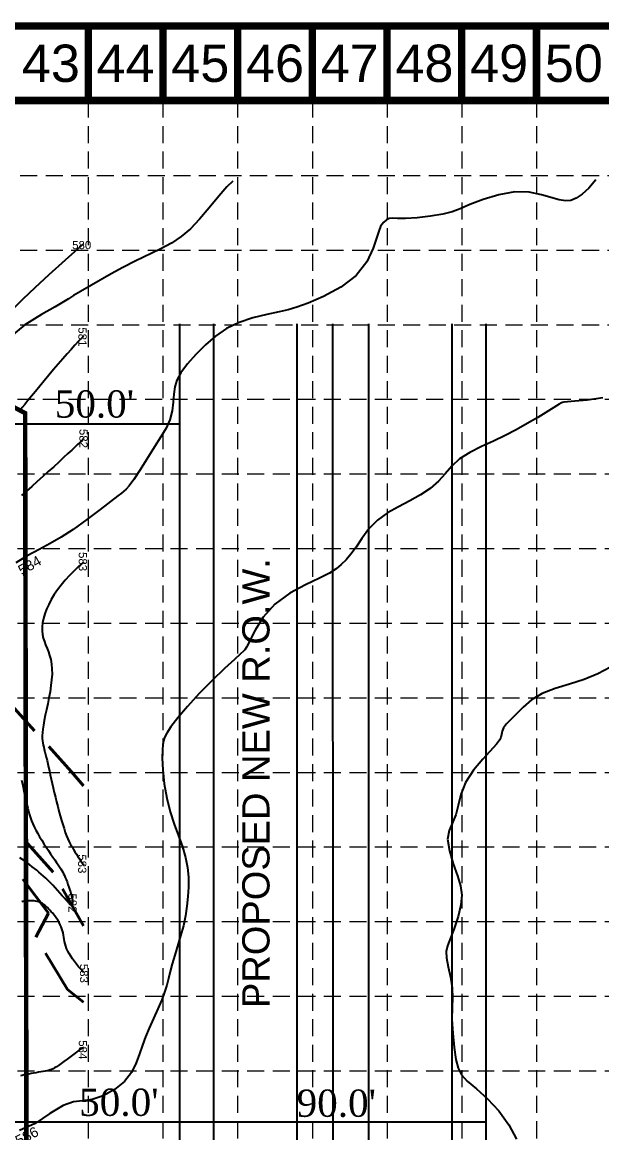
# Model space of a CAD drawing. Header units: inches. Extents: x 638 to 17512, y -393 to 10164.
# Drawn here: x 12002 to 14044, y 6247 to 10164 of the extents above; entities that cross this region are included whole.
import ezdxf
from ezdxf.enums import TextEntityAlignment as Align

# ---------------------------------------------------------------- set-up
doc = ezdxf.new("R2010")
doc.units = ezdxf.units.IN
doc.header["$LTSCALE"] = 600
doc.header["$MEASUREMENT"] = 0
for name, pattern in [('DASHED', [0.75, 0.5, -0.25]), ('HIDDEN', [0.375, 0.25, -0.125]), ('SHORT_DIM_LINE', [200, 100, 100])]:
    doc.linetypes.add(name, pattern=pattern)
for name, color, linetype in [('BASE', 7, 'Continuous'), ('Contour Lines Existing', 8, 'Continuous'), ('EC', 8, 'Continuous'), ('GRID', 254, 'HIDDEN'), ('LIMITS', 1, 'DASHED'), ('NEW - TEXT 2', 1, 'Continuous'), ('s ROW NOTES', 7, 'SHORT_DIM_LINE'), ('s S-CURB', 7, 'Continuous'), ('s S-ROW', 7, 'Continuous')]:
    doc.layers.add(name, color=color, linetype=linetype)
doc.layers.add('Contour Lines Flow', color=4, linetype='HIDDEN', lineweight=40)
doc.styles.get("Standard").update_dxf_attribs({"font": 'ARIAL.TTF'})
doc.styles.add('TITLES', font='TIMES.TTF')

msp = doc.modelspace()

# ---------------------------------------------------------------- linework, layer by layer
at = {"layer": 'BASE', "const_width": 26.3}
for points in [[(651.2, -379.4), (17499.2, -379.4), (17499.2, 10150.6), (651.2, 10150.6)], [(913.9, -116.2), (17236.7, -116.7), (17236.4, 9887.5), (917.2, 9887.8)]]:
    msp.add_lwpolyline(points, close=True, dxfattribs=at)
for points in [[(12234.2, 9887.4), (12234.2, 10150.6)], [(12497.5, 9887.4), (12497.5, 10150.6)], [(12760.7, 9887.4), (12760.7, 10150.6)], [(13024, 9887.4), (13024, 10150.6)], [(13287.2, 9887.4), (13287.2, 10150.6)], [(13550.5, 9887.4), (13550.5, 10150.6)], [(13813.7, 9887.4), (13813.7, 10150.6)]]:
    msp.add_lwpolyline(points, dxfattribs=at)
at = {"layer": 'Contour Lines Existing'}
for p, q in [((12218, 9382), (12152.6, 9324.3)), ((12152.6, 9324.3), (12095.7, 9272.9)), ((12095.7, 9272.9), (12046.6, 9227.2)), ((12046.6, 9227.2), (12004.3, 9186.8)), ((12004.3, 9186.8), (11967.9, 9151.1)), ((12212.4, 9050.9), (12200, 9038.3)), ((12218, 9056.4), (12212.4, 9050.9)), ((12173.8, 9010), (12159.5, 8994)), ((12187.2, 9024.7), (12173.8, 9010)), ((12200, 9038.3), (12187.2, 9024.7)), ((12144.3, 8976.5), (12128.3, 8957.8)), ((12159.5, 8994), (12144.3, 8976.5)), ((12112, 8938.5), (12095.5, 8918.8)), ((12128.3, 8957.8), (12112, 8938.5)), ((12079.2, 8899.1), (12063.4, 8880)), ((12095.5, 8918.8), (12079.2, 8899.1)), ((12048.4, 8861.6), (12034.4, 8844.5)), ((12063.4, 8880), (12048.4, 8861.6)), ((12011, 8815.7), (12001.9, 8804.6)), ((12021.8, 8829.1), (12011, 8815.7)), ((12034.4, 8844.5), (12021.8, 8829.1)), ((12001.9, 8804.6), (11994.3, 8795.4)), ((12187.4, 8665.1), (12176.1, 8654.7)), ((12196.9, 8674), (12187.4, 8665.1)), ((12205.1, 8681.7), (12196.9, 8674)), ((12212.6, 8688.7), (12205.1, 8681.7)), ((12218, 8693.9), (12212.6, 8688.7)), ((12147.4, 8628.2), (12130.5, 8612.7)), ((12162.7, 8642.3), (12147.4, 8628.2)), ((12176.1, 8654.7), (12162.7, 8642.3)), ((12093.5, 8579.1), (12074.1, 8561.5)), ((12112.4, 8596.2), (12093.5, 8579.1)), ((12130.5, 8612.7), (12112.4, 8596.2)), ((12054.6, 8544), (12035.4, 8526.8)), ((12074.1, 8561.5), (12054.6, 8544)), ((12016.9, 8510.3), (11999.3, 8494.9)), ((12035.4, 8526.8), (12016.9, 8510.3)), ((12183.4, 8228), (12167.8, 8211.9)), ((12199.6, 8243.6), (12183.4, 8228)), ((12216, 8258.8), (12199.6, 8243.6)), ((12218, 8260.6), (12216, 8258.8)), ((12152.8, 8195.6), (12138.8, 8178.9)), ((12167.8, 8211.9), (12152.8, 8195.6)), ((12126, 8162), (12114.4, 8144.9)), ((12138.8, 8178.9), (12126, 8162)), ((12095.1, 8110.7), (12087.4, 8093.9)), ((12104.1, 8127.8), (12095.1, 8110.7)), ((12114.4, 8144.9), (12104.1, 8127.8)), ((12081.2, 8077.3), (12076.4, 8061.3)), ((12087.4, 8093.9), (12081.2, 8077.3)), ((12071.5, 8031), (12071.4, 8017)), ((12073.2, 8045.8), (12071.5, 8031)), ((12076.4, 8061.3), (12073.2, 8045.8)), ((12071.4, 8017), (12072.9, 8003.9)), ((12072.9, 8003.9), (12075.7, 7991.4)), ((12075.7, 7991.4), (12079.6, 7979.4)), ((12079.6, 7979.4), (12084, 7967.4)), ((12084, 7967.4), (12088.9, 7955.4)), ((12088.9, 7955.4), (12093.7, 7942.9)), ((12093.7, 7942.9), (12098.2, 7929.7)), ((12098.2, 7929.7), (12102.1, 7915.6)), ((12102.1, 7915.6), (12104.9, 7900.2)), ((12104.9, 7900.2), (12106.5, 7883.4)), ((12106.5, 7883.4), (12106.6, 7864.9)), ((12105.3, 7845), (12102.9, 7824.1)), ((12106.6, 7864.9), (12105.3, 7845)), ((12099.6, 7802.7), (12095.7, 7781.2)), ((12102.9, 7824.1), (12099.6, 7802.7)), ((12091.4, 7759.8), (12087.1, 7739.1)), ((12095.7, 7781.2), (12091.4, 7759.8)), ((12082.9, 7719.5), (12079.2, 7701.3)), ((12087.1, 7739.1), (12082.9, 7719.5)), ((12076.1, 7684.9), (12073.9, 7670.6)), ((12079.2, 7701.3), (12076.1, 7684.9)), ((12072.5, 7658.3), (12071.9, 7647.5)), ((12071.9, 7647.5), (12071.9, 7638.1)), ((12071.9, 7638.1), (12072.6, 7629.6)), ((12073.9, 7670.6), (12072.5, 7658.3)), ((12072.6, 7629.6), (12073.7, 7621.8)), ((12073.7, 7621.8), (12075.3, 7614.3)), ((12075.3, 7614.3), (12077.2, 7606.8)), ((12077.2, 7606.8), (12079.3, 7599.1)), ((12079.3, 7599.1), (12081.6, 7590.7)), ((12081.6, 7590.7), (12084, 7581.5)), ((12084, 7581.5), (12086.5, 7571.4)), ((12086.5, 7571.4), (12089, 7560.5)), ((12089, 7560.5), (12091.7, 7548.7)), ((12091.7, 7548.7), (12094.5, 7536.2)), ((12094.5, 7536.2), (12097.4, 7523)), ((12097.4, 7523), (12100.5, 7509.1)), ((11999.4, 7491.1), (12003.5, 7471.5)), ((12100.5, 7509.1), (12103.7, 7494.6)), ((12103.7, 7494.6), (12107.1, 7479.4)), ((12003.5, 7471.5), (12007.4, 7452.8)), ((12007.4, 7452.8), (12011.1, 7435.5)), ((12107.1, 7479.4), (12110.6, 7463.7)), ((12110.6, 7463.7), (12114.4, 7447.5)), ((12114.4, 7447.5), (12118.3, 7431)), ((12011.1, 7435.5), (12014.5, 7419.6)), ((12014.5, 7419.6), (12017.7, 7405.2)), ((12017.7, 7405.2), (12020.9, 7392)), ((12118.3, 7431), (12122.3, 7414.2)), ((12122.3, 7414.2), (12126.5, 7397.5)), ((12020.9, 7392), (12024.1, 7379.8)), ((12024.1, 7379.8), (12027.4, 7368.4)), ((12027.4, 7368.4), (12030.9, 7357.4)), ((12126.5, 7397.5), (12130.8, 7380.9)), ((12130.8, 7380.9), (12135.2, 7364.7)), ((12135.2, 7364.7), (12139.7, 7348.9)), ((12030.9, 7357.4), (12034.8, 7346.8)), ((12034.8, 7346.8), (12039.2, 7336.3)), ((12039.2, 7336.3), (12044.1, 7325.6)), ((12044.1, 7325.6), (12049.7, 7314.5)), ((12139.7, 7348.9), (12144.3, 7333.9)), ((12144.3, 7333.9), (12148.8, 7319.7)), ((12049.7, 7314.5), (12056, 7302.9)), ((12056, 7302.9), (12063, 7290.9)), ((12063, 7290.9), (12070.4, 7278.6)), ((12148.8, 7319.7), (12153.4, 7306.5)), ((12153.4, 7306.5), (12158, 7294.4)), ((12158, 7294.4), (12162.7, 7283.4)), ((12070.4, 7278.6), (12078.2, 7266.2)), ((12078.2, 7266.2), (12086.1, 7254)), ((12086.1, 7254), (12094, 7242)), ((12162.7, 7283.4), (12167.4, 7273.2)), ((12167.4, 7273.2), (12172.1, 7263.8)), ((12172.1, 7263.8), (12177, 7254.9)), ((12177, 7254.9), (12182, 7246.4)), ((12182, 7246.4), (12187.1, 7238.1)), ((12003.1, 7211.1), (11993.1, 7216.7)), ((12012.1, 7205), (12003.1, 7211.1)), ((12094, 7242), (12101.7, 7230.4)), ((12101.7, 7230.4), (12109.1, 7219.5)), ((12109.1, 7219.5), (12116.1, 7209.3)), ((12116.1, 7209.3), (12122.4, 7200.1)), ((12187.1, 7238.1), (12192.4, 7229.9)), ((12192.4, 7229.9), (12197.9, 7221.6)), ((12197.9, 7221.6), (12203.6, 7213)), ((12203.6, 7213), (12209.6, 7204.1)), ((12020.6, 7198.6), (12012.1, 7205)), ((12028.7, 7192), (12020.6, 7198.6)), ((12036.7, 7185.5), (12028.7, 7192)), ((12044.6, 7179.1), (12036.7, 7185.5)), ((12052.5, 7172.6), (12044.6, 7179.1)), ((12060.4, 7166), (12052.5, 7172.6)), ((12122.4, 7200.1), (12127.9, 7192)), ((12127.9, 7192), (12132.8, 7184.7)), ((12132.8, 7184.7), (12137.1, 7178.1)), ((12137.1, 7178.1), (12140.9, 7172)), ((12140.9, 7172), (12144.4, 7166.1)), ((12209.6, 7204.1), (12215.8, 7194.6)), ((12215.8, 7194.6), (12218, 7191.2)), ((12068.4, 7159.2), (12060.4, 7166)), ((12076.3, 7152.2), (12068.4, 7159.2)), ((12084.4, 7144.8), (12076.3, 7152.2)), ((12092.5, 7137.1), (12084.4, 7144.8)), ((12100.8, 7128.9), (12092.5, 7137.1)), ((12109.2, 7120.1), (12100.8, 7128.9)), ((12144.4, 7166.1), (12147.5, 7160.3)), ((12147.5, 7160.3), (12150.5, 7154.2)), ((12150.5, 7154.2), (12153.4, 7147.6)), ((12153.4, 7147.6), (12156.4, 7140.4)), ((12156.4, 7140.4), (12159.5, 7132.3)), ((12159.5, 7132.3), (12162.8, 7123.2)), ((12117.7, 7110.8), (12109.2, 7120.1)), ((12126.2, 7101.2), (12117.7, 7110.8)), ((12134.6, 7091.6), (12126.2, 7101.2)), ((12142.7, 7082.4), (12134.6, 7091.6)), ((12162.8, 7123.2), (12166.2, 7113.4)), ((12166.2, 7113.4), (12169.4, 7103.2)), ((12169.4, 7103.2), (12172.5, 7093)), ((12172.5, 7093), (12175.1, 7083.2)), ((12003.7, 7062.2), (12000, 7061.4)), ((12007.7, 7063), (12003.7, 7062.2)), ((12012.2, 7063.7), (12007.7, 7063)), ((12017, 7064.3), (12012.2, 7063.7)), ((12022.1, 7064.7), (12017, 7064.3)), ((12027.4, 7065), (12022.1, 7064.7)), ((12032.8, 7065.2), (12027.4, 7065)), ((12038.2, 7065.1), (12032.8, 7065.2)), ((12043.6, 7064.7), (12038.2, 7065.1)), ((12048.9, 7064), (12043.6, 7064.7)), ((12054, 7063), (12048.9, 7064)), ((12059, 7061.7), (12054, 7063)), ((12063.7, 7060), (12059, 7061.7)), ((12068.2, 7057.9), (12063.7, 7060)), ((12072.7, 7055.4), (12068.2, 7057.9)), ((12077, 7052.5), (12072.7, 7055.4)), ((12081.4, 7049.2), (12077, 7052.5)), ((12150.4, 7073.9), (12142.7, 7082.4)), ((12157.5, 7066.4), (12150.4, 7073.9)), ((12163.8, 7060.2), (12157.5, 7066.4)), ((12169.2, 7055.7), (12163.8, 7060.2)), ((12173.5, 7053.2), (12169.2, 7055.7)), ((12176.6, 7052.9), (12173.5, 7053.2)), ((12175.1, 7083.2), (12177.2, 7074.1)), ((12178.4, 7055.2), (12176.6, 7052.9)), ((12177.2, 7074.1), (12178.5, 7066.2)), ((12179, 7059.8), (12178.4, 7055.2)), ((12178.5, 7066.2), (12179, 7059.8)), ((12085.7, 7045.5), (12081.4, 7049.2)), ((12090.1, 7041.5), (12085.7, 7045.5)), ((12094.6, 7037), (12090.1, 7041.5)), ((12099.2, 7032), (12094.6, 7037)), ((12104, 7026.7), (12099.2, 7032)), ((12108.9, 7021), (12104, 7026.7)), ((12113.8, 7014.9), (12108.9, 7021)), ((12118.6, 7008.5), (12113.8, 7014.9)), ((12123.3, 7001.9), (12118.6, 7008.5)), ((12127.7, 6995.1), (12123.3, 7001.9)), ((12131.9, 6988.1), (12127.7, 6995.1)), ((12135.6, 6980.9), (12131.9, 6988.1)), ((12138.9, 6973.7), (12135.6, 6980.9)), ((12141.7, 6966.4), (12138.9, 6973.7)), ((12143.8, 6959.1), (12141.7, 6966.4)), ((12145.5, 6951.7), (12143.8, 6959.1)), ((12146.9, 6944.3), (12145.5, 6951.7)), ((12148.2, 6936.8), (12146.9, 6944.3)), ((12149.5, 6929.1), (12148.2, 6936.8)), ((12150.9, 6921.3), (12149.5, 6929.1)), ((12152.8, 6913.3), (12150.9, 6921.3)), ((12155.1, 6905.1), (12152.8, 6913.3)), ((12158.1, 6896.6), (12155.1, 6905.1)), ((12161.9, 6887.9), (12158.1, 6896.6)), ((12166.7, 6878.8), (12161.9, 6887.9)), ((12172.3, 6869.6), (12166.7, 6878.8)), ((12178.6, 6860.2), (12172.3, 6869.6)), ((12185.4, 6850.9), (12178.6, 6860.2)), ((12192.7, 6841.7), (12185.4, 6850.9)), ((12200.1, 6832.7), (12192.7, 6841.7)), ((12207.6, 6824.1), (12200.1, 6832.7)), ((12215.1, 6815.9), (12207.6, 6824.1)), ((12218, 6812.8), (12215.1, 6815.9)), ((12218, 6549.3), (12203.5, 6539.1)), ((12160.4, 6507.1), (12148.7, 6498.2)), ((12173.7, 6517.1), (12160.4, 6507.1)), ((12188.1, 6527.9), (12173.7, 6517.1)), ((12203.5, 6539.1), (12188.1, 6527.9)), ((12075.2, 6463.2), (12067.4, 6461.8)), ((12082.2, 6464.5), (12075.2, 6463.2)), ((12088.5, 6465.7), (12082.2, 6464.5)), ((12094.2, 6467), (12088.5, 6465.7)), ((12099.5, 6468.5), (12094.2, 6467)), ((12104.7, 6470.3), (12099.5, 6468.5)), ((12110.1, 6472.7), (12104.7, 6470.3)), ((12115.9, 6475.8), (12110.1, 6472.7)), ((12122.4, 6479.7), (12115.9, 6475.8)), ((12129.9, 6484.7), (12122.4, 6479.7)), ((12138.5, 6490.8), (12129.9, 6484.7)), ((12148.7, 6498.2), (12138.5, 6490.8)), ((12001.7, 6449.5), (11995.6, 6448)), ((12008.6, 6451), (12001.7, 6449.5)), ((12016.3, 6452.6), (12008.6, 6451)), ((12024.4, 6454.1), (12016.3, 6452.6)), ((12033, 6455.7), (12024.4, 6454.1)), ((12041.8, 6457.3), (12033, 6455.7)), ((12050.5, 6458.9), (12041.8, 6457.3)), ((12059.2, 6460.4), (12050.5, 6458.9)), ((12067.4, 6461.8), (12059.2, 6460.4))]:
    msp.add_line(p, q, dxfattribs=at)
at = {"layer": 'Contour Lines Flow', "color": 35}
for p, q in [((11944.5, 7775.9), (12175.7, 7520.5)), ((12175.7, 7520.5), (12218, 7470.6)), ((12110.3, 7166.2), (11941.3, 7355.3)), ((12094.3, 7021.2), (11948, 7214.7)), ((12218, 6976.5), (12110.3, 7166.2)), ((12049.3, 6936.4), (12094.3, 7021.2)), ((12160.6, 6752.2), (12049.3, 6936.4)), ((12218, 6707.1), (12160.6, 6752.2))]:
    msp.add_line(p, q, dxfattribs=at)
at = {"layer": 'EC', "color": 35}
for p, q in [((12743.4, 9603.5), (12722.5, 9583.1)), ((14023.2, 9608.1), (13998.1, 9578.9)), ((12722.5, 9583.1), (12694.2, 9550.1)), ((13737.4, 9565.2), (13681.3, 9555.4)), ((13788.2, 9564.1), (13737.4, 9565.2)), ((13831.9, 9555.3), (13788.2, 9564.1)), ((13975.1, 9557.2), (13954, 9542.7)), ((13998.1, 9578.9), (13975.1, 9557.2)), ((12694.2, 9550.1), (12660.9, 9509.5)), ((13579.1, 9520.3), (13544.7, 9505.9)), ((13626.1, 9538.4), (13579.1, 9520.3)), ((13681.3, 9555.4), (13626.1, 9538.4)), ((13894.3, 9536.8), (13831.9, 9555.3)), ((13915.5, 9533.3), (13894.3, 9536.8)), ((13934.4, 9535), (13915.5, 9533.3)), ((13954, 9542.7), (13934.4, 9535)), ((12660.9, 9509.5), (12626.5, 9469.2)), ((13440.9, 9479.5), (13393.9, 9474.2)), ((13483.8, 9486.6), (13440.9, 9479.5)), ((13516.2, 9495.2), (13483.8, 9486.6)), ((13544.7, 9505.9), (13516.2, 9495.2)), ((12626.5, 9469.2), (12594.1, 9435.4)), ((13264.1, 9442.7), (13258.9, 9429.8)), ((13269.3, 9450.8), (13264.1, 9442.7)), ((13276.1, 9459), (13269.3, 9450.8)), ((13284.8, 9466.7), (13276.1, 9459)), ((13294.8, 9471.7), (13284.8, 9466.7)), ((13306.7, 9472.8), (13294.8, 9471.7)), ((13324.4, 9471.9), (13306.7, 9472.8)), ((13352.6, 9471.6), (13324.4, 9471.9)), ((13393.9, 9474.2), (13352.6, 9471.6)), ((12562, 9407.8), (12527.1, 9384.2)), ((12594.1, 9435.4), (12562, 9407.8)), ((13258.9, 9429.8), (13238.7, 9366.9)), ((12487.1, 9362.9), (12399.6, 9321.4)), ((12527.1, 9384.2), (12487.1, 9362.9)), ((13238.7, 9366.9), (13216.2, 9319.1)), ((12356.7, 9299.2), (12315.5, 9276.3)), ((12399.6, 9321.4), (12356.7, 9299.2)), ((13216.2, 9319.1), (13178.9, 9270.9)), ((12315.5, 9276.3), (12206.8, 9214.5)), ((13178.9, 9270.9), (13124.7, 9229.5)), ((12206.8, 9214.5), (12181.9, 9199.8)), ((13124.7, 9229.5), (13063.5, 9196.5)), ((12147.6, 9177.2), (12117.9, 9160.1)), ((12165.2, 9188.7), (12147.6, 9177.2)), ((12181.9, 9199.8), (12165.2, 9188.7)), ((13008.8, 9172.8), (12969.7, 9158.2)), ((13063.5, 9196.5), (13008.8, 9172.8)), ((12069.1, 9133.5), (12010.8, 9097)), ((12117.9, 9160.1), (12069.1, 9133.5)), ((12863.9, 9133.4), (12814.7, 9121.5)), ((12906.8, 9142.1), (12863.9, 9133.4)), ((12939.3, 9149.3), (12906.8, 9142.1)), ((12969.7, 9158.2), (12939.3, 9149.3)), ((12010.8, 9097), (11956.9, 9052)), ((12765.6, 9105.1), (12721.9, 9083.3)), ((12814.7, 9121.5), (12765.6, 9105.1)), ((12683.2, 9056.7), (12647.5, 9026.1)), ((12721.9, 9083.3), (12683.2, 9056.7)), ((12647.5, 9026.1), (12613.6, 8992.4)), ((12613.6, 8992.4), (12583.7, 8958.6)), ((12583.7, 8958.6), (12560.7, 8927.6)), ((12546.7, 8901.4), (12539.5, 8877.5)), ((12560.7, 8927.6), (12546.7, 8901.4)), ((12536.1, 8852.4), (12533.6, 8823.8)), ((12539.5, 8877.5), (12536.1, 8852.4)), ((12533.6, 8823.8), (12529.7, 8792.7)), ((13893.8, 8816.5), (13818.7, 8770.1)), ((13901.5, 8820.9), (13893.8, 8816.5)), ((13905.5, 8822.4), (13901.5, 8820.9)), ((13910.4, 8823.3), (13905.5, 8822.4)), ((13948.6, 8826.7), (13910.4, 8823.3)), ((13992.7, 8831.2), (13948.6, 8826.7)), ((14047.3, 8839.2), (13992.7, 8831.2)), ((12529.7, 8792.7), (12522, 8761.6)), ((12522, 8761.6), (12508.9, 8731.9)), ((13781.1, 8748), (13742.8, 8726.6)), ((13818.7, 8770.1), (13781.1, 8748)), ((12490.5, 8701.3), (12468, 8666.6)), ((12508.9, 8731.9), (12490.5, 8701.3)), ((13703.6, 8706.4), (13662.7, 8686.6)), ((13742.8, 8726.6), (13703.6, 8706.4)), ((12468, 8666.6), (12416.7, 8585.3)), ((13619.8, 8666.9), (13578.5, 8646.2)), ((13662.7, 8686.6), (13619.8, 8666.9)), ((13542.7, 8623.4), (13515.2, 8597.9)), ((13578.5, 8646.2), (13542.7, 8623.4)), ((12416.7, 8585.3), (12394.6, 8551.3)), ((13515.2, 8597.9), (13492.1, 8571.1)), ((12394.6, 8551.3), (12378.5, 8529.1)), ((13468.2, 8544.6), (13439.4, 8519.7)), ((13492.1, 8571.1), (13468.2, 8544.6)), ((12351.6, 8503.1), (12338.9, 8493.2)), ((12359.3, 8509.3), (12351.6, 8503.1)), ((12367.3, 8516.5), (12359.3, 8509.3)), ((12378.5, 8529.1), (12367.3, 8516.5)), ((13439.4, 8519.7), (13405.6, 8496.7)), ((12338.9, 8493.2), (12276.5, 8445.2)), ((13367.9, 8475.3), (13328.1, 8455.1)), ((13405.6, 8496.7), (13367.9, 8475.3)), ((12276.5, 8445.2), (12229.1, 8409.4)), ((13288.7, 8433.4), (13253, 8407.8)), ((13328.1, 8455.1), (13288.7, 8433.4)), ((12229.1, 8409.4), (12181.2, 8375.1)), ((13253, 8407.8), (13223.2, 8376.6)), ((12138.9, 8347.4), (12100.4, 8324.8)), ((12181.2, 8375.1), (12138.9, 8347.4)), ((13198.8, 8343.2), (13178.1, 8312.1)), ((13223.2, 8376.6), (13198.8, 8343.2)), ((12061.3, 8303.9), (12019.4, 8281.8)), ((12100.4, 8324.8), (12061.3, 8303.9)), ((13178.1, 8312.1), (13159.7, 8287.1)), ((12019.4, 8281.8), (11979.2, 8257)), ((13142.6, 8267.2), (13126.1, 8250.9)), ((13159.7, 8287.1), (13142.6, 8267.2)), ((13108.3, 8236.4), (13084.5, 8221.2)), ((13126.1, 8250.9), (13108.3, 8236.4)), ((13049.5, 8203.2), (13000, 8179.7)), ((13084.5, 8221.2), (13049.5, 8203.2)), ((12944.1, 8149.6), (12891.6, 8111.4)), ((13000, 8179.7), (12944.1, 8149.6)), ((12891.6, 8111.4), (12850.9, 8065.5)), ((12850.9, 8065.5), (12821.9, 8019.4)), ((12821.9, 8019.4), (12791.9, 7960.2)), ((12791.9, 7960.2), (12786.2, 7950.3)), ((12749.3, 7916.5), (12714.6, 7884.2)), ((12769.8, 7935.1), (12749.3, 7916.5)), ((12782.9, 7946.6), (12769.8, 7935.1)), ((12786.2, 7950.3), (12782.9, 7946.6)), ((12714.6, 7884.2), (12670.8, 7842.1)), ((14075.1, 7888.6), (14029.7, 7865.4)), ((12670.8, 7842.1), (12625, 7795.8)), ((13981.4, 7845.4), (13930.2, 7829.2)), ((14029.7, 7865.4), (13981.4, 7845.4)), ((12625, 7795.8), (12584.1, 7750.8)), ((13833.9, 7796.3), (13796.6, 7773.6)), ((13879.5, 7814), (13833.9, 7796.3)), ((13930.2, 7829.2), (13879.5, 7814)), ((13796.6, 7773.6), (13767.1, 7748.4)), ((12584.1, 7750.8), (12550.4, 7710.6)), ((13767.1, 7748.4), (13723.7, 7704.9)), ((12525.8, 7678.4), (12510.9, 7656.2)), ((12550.4, 7710.6), (12525.8, 7678.4)), ((13708.4, 7689), (13698.1, 7675.3)), ((13723.7, 7704.9), (13708.4, 7689)), ((12503.4, 7641), (12499.7, 7628.9)), ((12510.9, 7656.2), (12503.4, 7641)), ((13688.3, 7641.3), (13683.6, 7631.3)), ((13690.4, 7651.6), (13688.3, 7641.3)), ((13692.8, 7662.9), (13690.4, 7651.6)), ((13698.1, 7675.3), (13692.8, 7662.9)), ((12497.1, 7615.9), (12495.5, 7597.2)), ((12499.7, 7628.9), (12497.1, 7615.9)), ((13673.4, 7617.9), (13624.7, 7565.1)), ((13683.6, 7631.3), (13673.4, 7617.9)), ((12495.5, 7597.2), (12495.3, 7568.6)), ((12495.3, 7568.6), (12497.3, 7527.3)), ((13624.7, 7565.1), (13591.7, 7525.4)), ((12497.3, 7527.3), (12502.2, 7477.9)), ((13591.7, 7525.4), (13563.8, 7482.5)), ((13563.8, 7482.5), (13547.2, 7440.4)), ((12502.2, 7477.9), (12510.6, 7426.6)), ((12510.6, 7426.6), (12522.9, 7378.8)), ((13547.2, 7440.4), (13537.8, 7401.4)), ((12522.9, 7378.8), (12537.5, 7334.9)), ((13529.4, 7367.8), (13505.7, 7313.6)), ((13537.8, 7401.4), (13529.4, 7367.8)), ((12537.5, 7334.9), (12552.5, 7293.9)), ((12552.5, 7293.9), (12565.8, 7255.3)), ((13505.7, 7313.6), (13500.8, 7282)), ((12565.8, 7255.3), (12576.5, 7218.4)), ((13500.8, 7282), (13507.2, 7241.3)), ((12576.5, 7218.4), (12583.9, 7182.8)), ((13507.2, 7241.3), (13520.6, 7196)), ((12583.9, 7182.8), (12587.2, 7148)), ((13520.6, 7196), (13535.1, 7153.2)), ((12587.2, 7148), (12587.4, 7113.6)), ((13535.1, 7153.2), (13545.7, 7117.6)), ((12587.4, 7113.6), (12585.3, 7079.8)), ((13545.7, 7117.6), (13550.3, 7085.5)), ((12585.3, 7079.8), (12581.9, 7045.8)), ((13547.7, 7050.8), (13537.8, 7009.8)), ((13550.3, 7085.5), (13547.7, 7050.8)), ((12576.7, 7011.8), (12569.4, 6976.9)), ((12581.9, 7045.8), (12576.7, 7011.8)), ((12569.4, 6976.9), (12559.7, 6941.2)), ((13537.8, 7009.8), (13523.9, 6967.6)), ((12559.7, 6941.2), (12538.9, 6873)), ((13523.9, 6967.6), (13500.4, 6906.2)), ((13500.4, 6906.2), (13495.5, 6886)), ((12538.9, 6873), (12530.3, 6843)), ((13495.5, 6886), (13496.3, 6863.5)), ((13496.3, 6863.5), (13502.4, 6832.4)), ((12523.2, 6815.9), (12516.9, 6791)), ((12530.3, 6843), (12523.2, 6815.9)), ((13502.4, 6832.4), (13510.5, 6795.7)), ((12516.9, 6791), (12510.7, 6767.4)), ((13510.5, 6795.7), (13516.8, 6758.4)), ((12503.5, 6743), (12493.4, 6715.6)), ((12510.7, 6767.4), (12503.5, 6743)), ((13516.8, 6758.4), (13518.2, 6723.5)), ((12493.4, 6715.6), (12479.6, 6683.7)), ((13518.2, 6723.5), (13516.9, 6688.1)), ((12479.6, 6683.7), (12448.9, 6615.8)), ((13516.9, 6688.1), (13516, 6647.2)), ((13516, 6647.2), (13518.5, 6598.5)), ((12436.5, 6584.9), (12425.6, 6555.4)), ((12448.9, 6615.8), (12436.5, 6584.9)), ((13518.5, 6598.5), (13523.4, 6548.2)), ((12425.6, 6555.4), (12415.1, 6525.2)), ((13523.4, 6548.2), (13529.9, 6504.9)), ((12415.1, 6525.2), (12403, 6493.1)), ((13529.9, 6504.9), (13537.3, 6474.3)), ((12403, 6493.1), (12386.3, 6460.1)), ((13537.3, 6474.3), (13549.3, 6451.7)), ((12361.5, 6428.4), (12326.8, 6400.1)), ((12386.3, 6460.1), (12361.5, 6428.4)), ((13549.3, 6451.7), (13570.1, 6429.6)), ((13570.1, 6429.6), (13602.4, 6402)), ((12326.8, 6400.1), (12286.8, 6377.7)), ((13602.4, 6402), (13641.5, 6367.1)), ((12182.5, 6355.7), (12145.6, 6342.7)), ((12214.5, 6359.4), (12182.5, 6355.7)), ((12248, 6363.9), (12214.5, 6359.4)), ((12286.8, 6377.7), (12248, 6363.9)), ((13641.5, 6367.1), (13681.3, 6324.5)), ((12099.4, 6314.4), (12046.8, 6280.2)), ((12145.6, 6342.7), (12099.4, 6314.4)), ((13681.3, 6324.5), (13716.3, 6275)), ((12046.8, 6280.2), (11992.4, 6254.6)), ((13716.3, 6275), (13743.5, 6224.7))]:
    msp.add_line(p, q, dxfattribs=at)
at = {"layer": 'GRID', "color": 252, "linetype": 'HIDDEN', "lineweight": 0, "ltscale": 0.4}
for p, q in [((12234.2, 9887.4), (12234.2, 672.4)), ((12497.5, 9887.4), (12497.5, 672.4)), ((12760.7, 9887.4), (12760.7, 672.4)), ((13024, 9887.4), (13024, 672.4)), ((13287.2, 9887.4), (13287.2, 672.4)), ((13550.5, 9887.4), (13550.5, 672.4)), ((13813.7, 9887.4), (13813.7, 672.4)), ((924.2, 9623.2), (17245.7, 9623.2)), ((924.2, 9360), (17245.7, 9360)), ((924.2, 9096.7), (17245.7, 9096.7)), ((914.5, 8834.4), (17236, 8834.4)), ((914.5, 8571.1), (17236, 8571.1)), ((914.5, 8307.9), (17236, 8307.9)), ((914.5, 8044.6), (17236, 8044.6)), ((914.5, 7781.4), (17236, 7781.4)), ((914.5, 7518.1), (17236, 7518.1)), ((914.5, 7254.9), (17236, 7254.9)), ((914.5, 6991.6), (17236, 6991.6)), ((914.5, 6728.4), (17236, 6728.4)), ((914.5, 6465.1), (17236, 6465.1))]:
    msp.add_line(p, q, dxfattribs=at)
at = {"layer": 'LIMITS', "ltscale": 0.5, "const_width": 16, "flags": 128}
msp.add_lwpolyline([(11235.8, 9397.9), (10914.5, 9431.9), (10900.6, 9263), (10089.8, 9324.5), (10095.2, 7654.7), (3247.7, 7651.7), (3240.9, 7469), (10127.1, 7463.9), (10127.9, 2985.9), (10598.3, 2827.7), (11974.3, 2527.3), (11973.2, 3635.2), (12020.9, 3629.8), (12011.9, 8785.1), (11211.6, 9205.7), (11235.8, 9397.9)], close=True, dxfattribs=at)
at = {"layer": 's ROW NOTES'}
for p, q in [((11956.7, 8747.7), (12556.6, 8747.7)), ((11956.7, 6285.6), (12556.8, 6285.7)), ((12556.8, 6285.7), (13636.8, 6285.8))]:
    msp.add_line(p, q, dxfattribs=at)
at = {"layer": 's S-CURB', "linetype": 'Continuous'}
for p, q in [((12676.9, 5248.2), (12676.6, 9099.9)), ((12970.9, 5374.2), (12970.6, 9099.9)), ((12970.9, 5374.2), (12970.6, 9099.9)), ((13222.9, 5374.2), (13222.6, 9099.9)), ((13222.9, 5374.2), (13222.6, 9099.9)), ((13516.9, 4760.3), (13516.6, 9099.9))]:
    msp.add_line(p, q, dxfattribs=at)
at = {"layer": 's S-CURB'}
for p, q in [((12970.6, 9099.9), (12970.6, 9099.9)), ((13222.6, 9099.9), (13222.6, 9099.9))]:
    msp.add_line(p, q, dxfattribs=at)
at = {"layer": 's S-ROW', "linetype": 'Continuous'}
for p, q in [((12556.9, 5248.2), (12556.6, 9099.9)), ((13096.9, 5004.3), (13096.6, 9099.9)), ((13636.9, 4760.3), (13636.6, 9100))]:
    msp.add_line(p, q, dxfattribs=at)

# ---------------------------------------------------------------- texts
at = {"layer": 'BASE'}
for s, p in [('43', (12102.6, 10019)), ('44', (12365.9, 10019)), ('45', (12629.1, 10019)), ('46', (12892.4, 10019)), ('47', (13155.6, 10019)), ('48', (13418.9, 10019)), ('49', (13682.1, 10019)), ('50', (13945.4, 10019))]:
    msp.add_text(s, height=131.62, dxfattribs=at).set_placement(p, align=Align.MIDDLE_CENTER)
at = {"layer": 'EC', "color": 35}
msp.add_text('580', height=28.8, dxfattribs=at).set_placement((12211.2, 9377.8, 6960), align=Align.MIDDLE_CENTER)
for s, p in [('581', (12214, 9054, 20880)), ('582', (12217.6, 8695.6, 20892)), ('583', (12215.2, 8261.5, 20904)), ('583', (12213, 7195.4, 20904)), ('582', (12179, 7057.6, 20892)), ('583', (12219.5, 6809.1, 20904)), ('584', (12215.2, 6539.8, 20916))]:
    msp.add_text(s, height=28.8, rotation=270, dxfattribs=at).set_placement(p, align=Align.MIDDLE_CENTER)
for s, rotation, p in [('584', 29.6212, (12036.7, 8232.6)), ('586', 27.8238, (12026.2, 6219.5))]:
    msp.add_text(s, height=36, rotation=rotation, dxfattribs=at).set_placement(p, align=Align.CENTER)
at = {"layer": 'NEW - TEXT 2', "color": 7}
msp.add_text('PROPOSED NEW R.O.W.', height=96, rotation=90, dxfattribs=at).set_placement((12873, 7480.4), align=Align.CENTER)
at = {"layer": 's ROW NOTES', "style": 'TITLES'}
for s, p in [("50.0'", (12256.1, 8817.4)), ("50.0'", (12342.3, 6354.6)), ("90.0'", (13108.5, 6351.4))]:
    msp.add_text(s, height=96, rotation=0.0046, dxfattribs=at).set_placement(p, align=Align.MIDDLE_CENTER)

doc.saveas('drawing.dxf')
